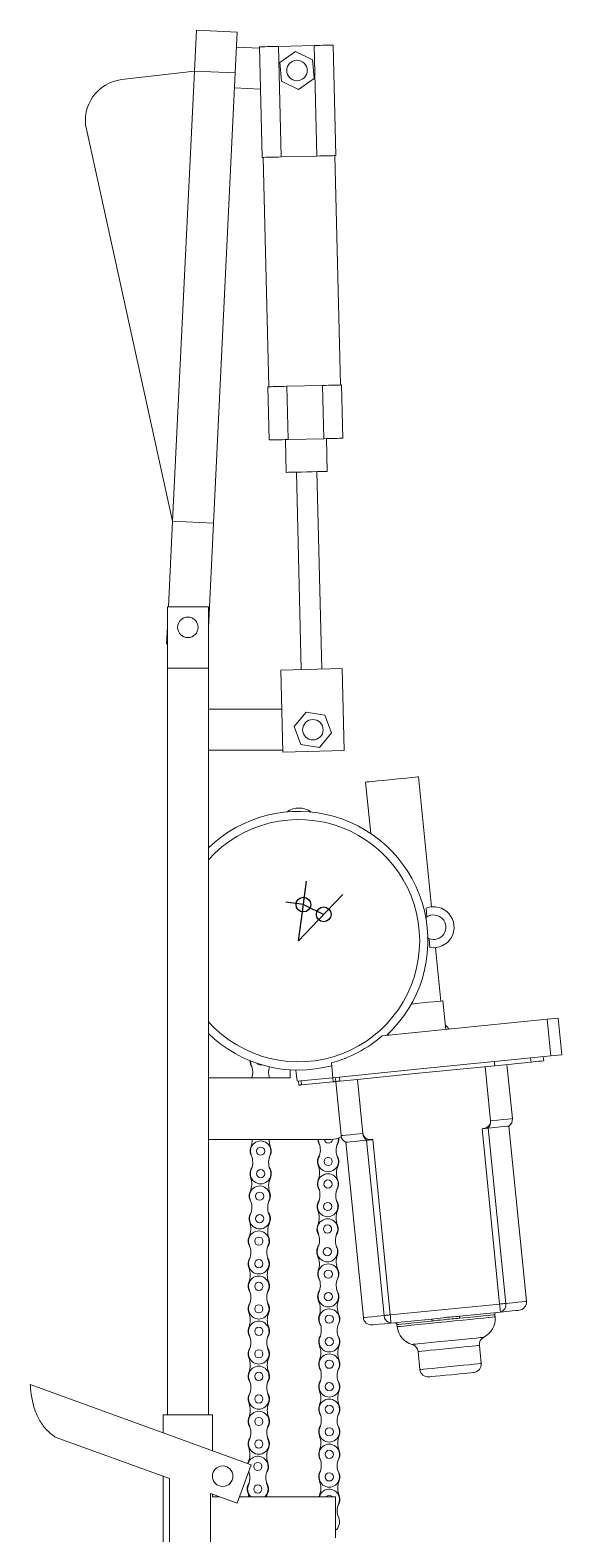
# Model space of a CAD drawing. Header units: millimetres. Extents: x 0 to 1189, y 0 to 841.
# Drawn here: x 867.1 to 893.1, y 466.2 to 539.7 of the extents above; entities that cross this region are included whole.
import ezdxf

# ---------------------------------------------------------------- set-up
doc = ezdxf.new("R2010")
doc.units = ezdxf.units.MM
doc.linetypes.add('CENTERX2', pattern=[20.32, 12.7, -2.54, 2.54, -2.54])

msp = doc.modelspace()

# ---------------------------------------------------------------- linework, layer by layer
at = {"color": 7, "linetype": 'Continuous', "lineweight": 15}
for p, q in [((875.216, 539.66), (875.119, 537.662)), ((877.214, 539.563), (875.216, 539.66)), ((877.214, 539.563), (877.117, 537.565)), ((880.969, 538.908), (879.226, 538.866)), ((879.356, 533.467), (879.226, 538.866)), ((881.099, 533.509), (880.969, 538.908)), ((882.027, 533.532), (881.897, 538.93)), ((878.3, 538.777), (877.178, 538.831)), ((878.428, 533.445), (878.298, 538.843)), ((880.05, 538.608), (879.291, 538.081)), ((880.885, 538.213), (880.05, 538.608)), ((880.962, 537.293), (880.885, 538.213)), ((871.565, 537.243), (875.119, 537.662)), ((874.051, 515.688), (875.119, 537.662)), ((877.117, 537.565), (875.119, 537.662)), ((876.049, 515.591), (877.117, 537.565)), ((879.291, 538.081), (879.367, 537.161)), ((878.348, 536.772), (877.081, 536.834)), ((879.367, 537.161), (880.203, 536.766)), ((880.203, 536.766), (880.962, 537.293)), ((874.051, 515.688), (869.847, 534.827)), ((878.478, 533.446), (878.748, 522.249)), ((881.099, 533.509), (879.356, 533.467)), ((882.247, 522.334), (881.977, 533.53)), ((878.761, 519.649), (878.698, 522.248)), ((881.369, 522.312), (879.626, 522.27)), ((879.689, 519.671), (879.626, 522.27)), ((881.432, 519.713), (881.369, 522.312)), ((882.36, 519.736), (882.297, 522.335)), ((879.561, 519.668), (879.599, 518.069)), ((881.432, 519.713), (879.689, 519.671)), ((881.599, 518.117), (881.56, 519.716)), ((880.099, 518.081), (880.332, 508.441)), ((881.331, 508.466), (881.099, 518.105)), ((873.848, 511.504), (874.051, 515.688)), ((876.049, 515.591), (874.051, 515.688)), ((875.8, 510.48), (876.049, 515.591)), ((875.8, 511.504), (873.8, 511.504)), ((873.8, 508.504), (873.8, 511.504)), ((875.8, 508.504), (875.8, 511.504)), ((873.76, 509.695), (873.8, 510.528)), ((873.8, 509.693), (873.76, 509.695)), ((875.8, 508.504), (873.8, 508.504)), ((873.8, 508.504), (873.8, 472.064)), ((875.8, 508.504), (875.8, 472.064)), ((879.332, 508.417), (882.331, 508.49)), ((879.428, 504.418), (879.332, 508.417)), ((882.428, 504.491), (882.331, 508.49)), ((875.8, 506.504), (879.378, 506.504)), ((880.58, 506.369), (879.992, 505.657)), ((881.491, 506.216), (880.58, 506.369)), ((881.814, 505.351), (881.491, 506.216)), ((879.992, 505.657), (880.315, 504.791)), ((881.226, 504.639), (881.814, 505.351)), ((875.8, 504.504), (879.426, 504.504)), ((879.428, 504.418), (882.428, 504.491)), ((880.315, 504.791), (881.226, 504.639)), ((883.473, 502.948), (883.723, 500.445)), ((886.693, 496.857), (886.061, 503.206)), ((886.392, 496.308), (886.465, 496.365)), ((886.423, 496.791), (886.465, 496.365)), ((886.571, 495.304), (886.614, 494.878)), ((887.151, 492.26), (886.891, 494.866)), ((887.389, 490.877), (887.25, 492.27)), ((884.283, 490.567), (892.337, 491.37)), ((892.337, 491.37), (892.877, 491.423)), ((892.337, 491.37), (892.515, 489.578)), ((892.877, 491.423), (893.056, 489.632)), ((884.596, 490.672), (884.603, 490.599)), ((878.354, 489.134), (878.423, 489.146)), ((878.79, 489.05), (878.776, 489.03)), ((881.807, 489.239), (881.878, 488.519)), ((889.777, 489.105), (885.896, 488.718)), ((889.757, 489.304), (885.976, 488.927)), ((889.572, 486.418), (889.309, 489.058)), ((889.757, 489.304), (889.777, 489.105)), ((889.758, 489.304), (889.757, 489.304)), ((889.758, 489.304), (892.515, 489.578)), ((891.548, 489.281), (889.777, 489.105)), ((890.637, 486.524), (890.374, 489.164)), ((891.528, 489.48), (891.548, 489.281)), ((892.165, 489.343), (892.145, 489.542)), ((892.515, 489.578), (893.056, 489.632)), ((879.8, 488.504), (875.8, 488.504)), ((877.91, 488.504), (877.935, 488.541)), ((878.774, 488.541), (878.799, 488.504)), ((879.8, 488.903), (879.8, 488.504)), ((880.072, 488.892), (880.127, 488.345)), ((880.127, 488.345), (881.878, 488.519)), ((880.224, 488.153), (880.204, 488.352)), ((880.322, 488.364), (880.342, 488.165)), ((880.342, 488.165), (881.897, 488.32)), ((881.897, 488.32), (881.877, 488.519)), ((881.878, 488.519), (885.976, 488.927)), ((882.015, 488.332), (881.995, 488.531)), ((882.015, 488.332), (882.278, 485.691)), ((882.194, 488.551), (882.214, 488.352)), ((883.079, 488.438), (882.214, 488.352)), ((885.896, 488.718), (883.079, 488.438)), ((883.342, 485.797), (883.079, 488.438)), ((890.014, 477.471), (889.162, 486.029)), ((889.458, 486.058), (890.311, 477.501)), ((891.324, 477.602), (890.472, 486.159)), ((881.8, 485.504), (875.8, 485.504)), ((882.511, 485.366), (883.364, 476.809)), ((884.377, 476.91), (883.525, 485.467)), ((883.822, 485.497), (884.674, 476.939)), ((884.674, 476.939), (890.014, 477.471)), ((886.687, 476.738), (884.714, 476.541)), ((885.005, 476.47), (885.016, 476.365)), ((890.054, 477.073), (888.08, 476.876)), ((889.792, 476.841), (889.782, 476.945)), ((886.041, 475.153), (886.129, 474.27)), ((889.114, 474.568), (889.026, 475.45)), ((877.889, 469.623), (867.1, 473.549)), ((873.6, 472.064), (873.6, 471.184)), ((876, 472.064), (873.6, 472.064)), ((876, 472.064), (876, 470.31)), ((868.332, 470.973), (873.9, 468.946)), ((877.889, 469.623), (877.205, 467.743)), ((877.718, 469.685), (877.742, 469.751)), ((877.794, 469.233), (877.764, 469.28)), ((873.6, 469.055), (873.6, 462.064)), ((873.9, 468.946), (873.9, 463.946)), ((875.9, 468.218), (877.205, 467.743)), ((875.9, 463.946), (875.9, 468.218)), ((876, 468.182), (876, 468.064)), ((876, 468.064), (876.324, 468.064)), ((877.322, 468.064), (882, 468.064)), ((881.218, 468.125), (881.198, 468.064)), ((882, 466.064), (882, 468.064))]:
    msp.add_line(p, q, dxfattribs=at)
at = {"color": 7, "linetype": 'CENTERX2'}
for p, q in [((880.391, 496.613), (880.595, 498.114)), ((880.44, 496.97), (879.587, 497.086)), ((881.183, 496.232), (882.36, 497.463)), ((880.2, 495.205), (880.391, 496.613)), ((880.44, 496.97), (881.432, 496.492)), ((880.2, 495.205), (881.183, 496.232))]:
    msp.add_line(p, q, dxfattribs=at)
at = {"color": 7, "linetype": 'Continuous', "lineweight": 15, "flags": 128}
for points in [[(879.226, 538.866), (879.079, 538.862), (878.939, 538.859), (878.807, 538.855), (878.684, 538.852), (878.57, 538.85), (878.468, 538.847), (878.377, 538.845), (878.298, 538.843)], [(881.897, 538.93), (881.818, 538.928), (881.727, 538.926), (881.624, 538.923), (881.511, 538.921), (881.388, 538.918), (881.256, 538.915), (881.116, 538.911), (880.969, 538.908)], [(879.356, 533.467), (879.209, 533.464), (879.069, 533.46), (878.937, 533.457), (878.814, 533.454), (878.701, 533.451), (878.598, 533.449), (878.507, 533.447), (878.428, 533.445)], [(882.027, 533.532), (881.948, 533.53), (881.857, 533.527), (881.755, 533.525), (881.641, 533.522), (881.518, 533.519), (881.386, 533.516), (881.246, 533.513), (881.099, 533.509)], [(879.626, 522.27), (879.479, 522.267), (879.339, 522.263), (879.207, 522.26), (879.084, 522.257), (878.971, 522.255), (878.868, 522.252), (878.777, 522.25), (878.698, 522.248)], [(882.297, 522.335), (882.218, 522.333), (882.127, 522.331), (882.025, 522.328), (881.912, 522.326), (881.789, 522.323), (881.657, 522.319), (881.516, 522.316), (881.369, 522.312)], [(879.689, 519.671), (879.542, 519.668), (879.402, 519.664), (879.27, 519.661), (879.147, 519.658), (879.034, 519.655), (878.931, 519.653), (878.84, 519.651), (878.761, 519.649)], [(882.36, 519.736), (882.281, 519.734), (882.19, 519.731), (882.087, 519.729), (881.974, 519.726), (881.851, 519.723), (881.719, 519.72), (881.579, 519.717), (881.432, 519.713)], [(880.599, 518.093), (880.329, 518.086), (880.08, 518.08), (879.868, 518.075), (879.711, 518.071), (879.62, 518.069), (879.599, 518.069)], [(881.599, 518.117), (881.578, 518.116), (881.487, 518.114), (881.33, 518.11), (881.118, 518.105), (880.869, 518.099), (880.599, 518.093)], [(883.473, 502.948), (883.476, 502.948), (883.528, 502.954), (883.647, 502.965), (883.826, 502.983), (884.056, 503.006), (884.325, 503.033), (884.617, 503.062), (884.917, 503.092), (885.21, 503.121), (885.478, 503.148), (885.708, 503.171), (885.887, 503.189), (886.006, 503.2), (886.059, 503.206), (886.061, 503.206)], [(885.707, 492.116), (885.939, 492.139), (886.25, 492.17), (886.54, 492.199), (886.796, 492.225), (887.004, 492.245), (887.152, 492.26), (887.235, 492.268), (887.25, 492.27)], [(877.894, 489.138), (877.854, 489.33), (877.855, 489.343)], [(892.165, 489.343), (892.144, 489.341), (892.064, 489.333), (891.931, 489.319), (891.754, 489.302), (891.548, 489.281)], [(882.015, 488.332), (882.013, 488.331), (882.007, 488.331), (881.997, 488.33), (881.983, 488.328), (881.966, 488.327), (881.945, 488.325), (881.922, 488.322), (881.897, 488.32)], [(882.214, 488.352), (882.175, 488.348), (882.138, 488.344), (882.103, 488.341), (882.073, 488.338), (882.049, 488.335), (882.03, 488.333), (882.019, 488.332), (882.015, 488.332)], [(880.342, 488.165), (880.317, 488.163), (880.294, 488.16), (880.273, 488.158), (880.256, 488.156), (880.242, 488.155), (880.232, 488.154), (880.226, 488.154), (880.224, 488.153)], [(889.162, 486.029), (889.203, 486.033), (889.245, 486.037), (889.285, 486.041), (889.324, 486.045), (889.361, 486.049), (889.396, 486.052), (889.429, 486.055), (889.458, 486.058)], [(889.458, 486.058), (889.783, 486.091), (890.05, 486.117), (890.255, 486.138), (890.393, 486.151), (890.463, 486.158), (890.472, 486.159)], [(881.139, 485.504), (881.177, 485.331), (881.236, 485.225)], [(881.159, 485.504), (881.159, 485.501), (881.211, 485.305)], [(882.102, 485.297), (882.157, 485.492), (882.157, 485.57)], [(882.511, 485.366), (882.52, 485.367), (882.59, 485.374), (882.728, 485.388), (882.933, 485.408), (883.2, 485.435), (883.525, 485.467)], [(883.525, 485.467), (883.554, 485.47), (883.587, 485.473), (883.622, 485.477), (883.659, 485.481), (883.698, 485.484), (883.738, 485.489), (883.78, 485.493), (883.822, 485.497)], [(890.311, 477.501), (890.281, 477.498), (890.249, 477.494), (890.214, 477.491), (890.177, 477.487), (890.138, 477.483), (890.097, 477.479), (890.056, 477.475), (890.014, 477.471)], [(890.054, 477.073), (890.053, 477.081), (890.051, 477.103), (890.047, 477.14), (890.042, 477.19), (890.036, 477.25), (890.029, 477.319), (890.022, 477.393), (890.014, 477.471)], [(884.714, 476.541), (884.395, 476.509), (884.139, 476.484), (883.953, 476.465), (883.839, 476.454), (883.801, 476.45)], [(884.674, 476.939), (884.632, 476.935), (884.591, 476.931), (884.55, 476.927), (884.511, 476.923), (884.474, 476.919), (884.439, 476.916), (884.407, 476.913), (884.377, 476.91)], [(884.674, 476.939), (884.682, 476.861), (884.689, 476.787), (884.696, 476.718), (884.702, 476.658), (884.707, 476.608), (884.711, 476.571), (884.713, 476.549), (884.714, 476.541)], [(886.687, 476.738), (886.693, 476.736), (886.698, 476.731), (886.704, 476.722), (886.71, 476.71), (886.715, 476.696), (886.719, 476.679), (886.722, 476.66), (886.725, 476.641)], [(888.062, 476.774), (888.061, 476.794), (888.061, 476.812), (888.061, 476.83), (888.063, 476.845), (888.066, 476.858), (888.07, 476.868), (888.075, 476.874), (888.08, 476.876)], [(890.966, 477.164), (890.928, 477.16), (890.814, 477.149), (890.628, 477.13), (890.373, 477.105), (890.054, 477.073)], [(887.661, 474.021), (887.378, 473.993), (887.114, 473.966), (886.887, 473.944), (886.713, 473.926), (886.604, 473.916), (886.567, 473.912)], [(888.756, 474.13), (888.718, 474.126), (888.609, 474.115), (888.435, 474.098), (888.208, 474.075), (887.944, 474.049), (887.661, 474.021)], [(878.69, 468.222), (878.656, 468.137), (878.634, 468.064)]]:
    msp.add_lwpolyline(points, dxfattribs=at)
at = {"color": 8, "linetype": 'Continuous', "lineweight": 15, "flags": 128}
for points in [[(889.572, 486.418), (889.914, 486.452), (890.194, 486.48), (890.409, 486.501), (890.554, 486.515), (890.627, 486.523), (890.637, 486.524)], [(882.278, 485.691), (882.287, 485.692), (882.36, 485.699), (882.506, 485.714), (882.721, 485.735), (883.001, 485.763), (883.342, 485.797)], [(890.311, 477.501), (890.636, 477.533), (890.903, 477.56), (891.107, 477.58), (891.246, 477.594), (891.316, 477.601), (891.324, 477.602)], [(883.364, 476.809), (883.372, 476.809), (883.442, 476.816), (883.581, 476.83), (883.785, 476.851), (884.052, 476.877), (884.377, 476.91)], [(886.725, 476.641), (886.343, 476.603), (885.992, 476.568), (885.683, 476.537), (885.423, 476.511), (885.222, 476.491), (885.084, 476.478), (885.014, 476.471), (885.005, 476.47)], [(885.016, 476.365), (885.052, 476.369), (885.16, 476.38), (885.336, 476.397), (885.574, 476.421), (885.869, 476.45), (886.21, 476.484), (886.587, 476.522), (886.989, 476.562), (887.404, 476.603)], [(887.404, 476.603), (887.819, 476.644), (888.221, 476.684), (888.598, 476.722), (888.939, 476.756), (889.233, 476.785), (889.472, 476.809), (889.648, 476.827), (889.756, 476.837), (889.792, 476.841)], [(889.782, 476.945), (889.773, 476.945), (889.703, 476.938), (889.565, 476.924), (889.364, 476.904), (889.104, 476.878), (888.795, 476.847), (888.444, 476.812), (888.062, 476.774)], [(885.748, 475.499), (885.75, 475.5), (885.804, 475.505), (885.927, 475.517), (886.114, 475.536), (886.358, 475.56), (886.648, 475.589), (886.973, 475.621), (887.32, 475.656), (887.673, 475.691), (888.02, 475.726), (888.345, 475.758), (888.635, 475.787), (888.879, 475.811), (889.066, 475.83), (889.189, 475.842), (889.243, 475.848), (889.245, 475.848)], [(887.534, 475.302), (887.213, 475.27), (886.907, 475.239), (886.63, 475.212), (886.396, 475.188), (886.215, 475.17), (886.095, 475.159), (886.043, 475.153), (886.041, 475.153)], [(889.026, 475.45), (889.024, 475.45), (888.972, 475.445), (888.852, 475.433), (888.671, 475.415), (888.437, 475.392), (888.16, 475.364), (887.854, 475.334), (887.534, 475.302)], [(886.129, 474.27), (886.131, 474.27), (886.183, 474.276), (886.303, 474.288), (886.484, 474.306), (886.718, 474.329), (886.995, 474.356), (887.301, 474.387), (887.621, 474.419)], [(887.621, 474.419), (887.942, 474.451), (888.248, 474.481), (888.525, 474.509), (888.759, 474.532), (888.94, 474.55), (889.06, 474.562), (889.112, 474.567), (889.114, 474.568)]]:
    msp.add_lwpolyline(points, dxfattribs=at)
at = {"color": 7, "linetype": 'Continuous', "lineweight": 15}
for centre, radius in [((880.126, 537.687), 0.5), ((874.8, 510.504), 0.5), ((880.903, 505.504), 0.5), ((878.354, 484.934), 0.2), ((881.648, 484.428), 0.2), ((878.354, 483.834), 0.2), ((881.638, 483.328), 0.2), ((878.308, 482.735), 0.2), ((881.628, 482.229), 0.2), ((878.308, 481.635), 0.2), ((881.618, 481.129), 0.2), ((878.262, 480.536), 0.2), ((881.608, 480.029), 0.2), ((878.262, 479.436), 0.2), ((881.654, 478.93), 0.2), ((878.262, 478.336), 0.2), ((881.654, 477.83), 0.2), ((878.262, 477.236), 0.2), ((881.701, 476.731), 0.2), ((878.262, 476.136), 0.2), ((881.701, 475.631), 0.2), ((878.262, 475.036), 0.2), ((881.701, 474.531), 0.2), ((878.262, 473.936), 0.2), ((881.701, 473.431), 0.2), ((878.262, 472.836), 0.2), ((881.701, 472.331), 0.2), ((878.262, 471.736), 0.2), ((881.701, 471.231), 0.2), ((878.262, 470.636), 0.2), ((881.701, 470.131), 0.2), ((876.5, 469.064), 0.5), ((878.216, 469.537), 0.2), ((881.701, 469.031), 0.2), ((878.216, 468.437), 0.2)]:
    msp.add_circle(centre, radius, dxfattribs=at)
at = {"color": 7, "linetype": 'Continuous'}
for centre in [(880.44, 496.97), (881.432, 496.492)]:
    msp.add_circle(centre, 0.36, dxfattribs=at)
at = {"color": 7, "linetype": 'Continuous', "lineweight": 15}
for centre, radius, start, end in [((871.8, 535.256), 2, 96.73779, 192.3895), ((880.2, 495.205), 6.314, 313.03989, 134.17414), ((880.226, 500.684), 1, 53.53825, 125.91267), ((886.792, 495.862), 1, 259.70795, 111.66799), ((886.792, 495.862), 0.6, 248.37589, 123.00005), ((880.2, 495.205), 6.314, 225.82586, 284.86698), ((880.2, 495.205), 6.179, 285.06997, 311.36199), ((885.91, 489.58), 2.098, 38.73522, 45.98508), ((878.354, 489.334), 0.52, 178.14543, 215.7494), ((877.054, 488.781), 0.913, 342.33501, 23.01888), ((878.354, 489.334), 0.2, 214.97964, 270), ((879.655, 488.781), 0.913, 162.75398, 197.66499), ((883.079, 488.438), 0.000241, 252.01267, 295.61548), ((889.138, 486.358), 0.438, 316.92928, 7.88038), ((890.239, 486.484), 0.4, 305.68797, 5.68797), ((878.354, 484.934), 0.5, 336.98112, 203.01888), ((876.991, 485.484), 0.95, 338.02823, 1.21768), ((879.718, 485.484), 0.95, 178.78232, 201.97177), ((880.353, 484.993), 0.913, 336.46103, 20.00474), ((881.658, 485.528), 0.2, 187.02851, 353.43841), ((881.8, 486.504), 1, 270, 299.24052), ((882.954, 484.969), 0.913, 158.95509, 202.49879), ((881.658, 485.528), 0.52, 323.28103, 5.39144), ((882.676, 485.731), 0.4, 185.68797, 245.68797), ((883.78, 485.824), 0.438, 183.49452, 234.44811), ((878.354, 484.934), 0.52, 158.02823, 215.7494), ((877.054, 484.381), 0.913, 339.47517, 23.01888), ((879.655, 484.381), 0.913, 156.98112, 200.52483), ((878.354, 484.934), 0.52, 324.2506, 21.97177), ((881.648, 484.428), 0.52, 143.73051, 201.45168), ((881.648, 484.428), 0.5, 156.46103, 22.49879), ((881.648, 484.428), 0.52, 337.50815, 35.22931), ((878.354, 483.834), 0.52, 143.80112, 199.56885), ((878.354, 483.834), 0.5, 152.98478, 27.01522), ((878.354, 483.834), 0.52, 335.62531, 36.19888), ((881.638, 483.328), 0.5, 332.4647, 206.49513), ((880.28, 483.891), 0.95, 337.50815, 21.45168), ((883.006, 483.866), 0.95, 157.50815, 201.45168), ((878.308, 482.735), 0.5, 336.98112, 203.01888), ((876.969, 483.341), 0.95, 335.62531, 19.56885), ((879.693, 483.227), 0.95, 155.62531, 199.56885), ((881.638, 483.328), 0.52, 157.50815, 215.67879), ((880.333, 482.793), 0.913, 336.46103, 20.00474), ((882.934, 482.769), 0.913, 158.95509, 202.49879), ((881.638, 483.328), 0.52, 323.28103, 21.45168), ((878.308, 482.735), 0.52, 155.62531, 215.7494), ((877.008, 482.182), 0.913, 339.47517, 23.01888), ((879.609, 482.182), 0.913, 156.98112, 200.52483), ((878.308, 482.735), 0.52, 324.2506, 19.56885), ((881.628, 482.229), 0.52, 143.73051, 201.45168), ((881.628, 482.229), 0.5, 156.46103, 22.49879), ((881.628, 482.229), 0.52, 337.50815, 35.22931), ((878.308, 481.635), 0.52, 143.80112, 199.56885), ((878.308, 481.635), 0.5, 152.98478, 27.01522), ((878.308, 481.635), 0.52, 335.62531, 36.19888), ((881.618, 481.129), 0.5, 332.4647, 206.49513), ((880.26, 481.691), 0.95, 337.50815, 21.45168), ((882.987, 481.666), 0.95, 157.50815, 201.45168), ((878.262, 480.536), 0.5, 336.98112, 203.01888), ((876.923, 481.142), 0.95, 335.62531, 19.56885), ((879.647, 481.028), 0.95, 155.62531, 199.56885), ((881.618, 481.129), 0.52, 157.50815, 215.67879), ((880.313, 480.593), 0.913, 336.46103, 20.00474), ((882.914, 480.569), 0.913, 158.95509, 202.49879), ((881.618, 481.129), 0.52, 323.28103, 21.45168), ((878.262, 480.536), 0.52, 155.62531, 215.7494), ((876.961, 479.983), 0.913, 339.47517, 23.01888), ((879.563, 479.983), 0.913, 156.98112, 200.52483), ((878.262, 480.536), 0.52, 324.2506, 19.56885), ((881.608, 480.029), 0.52, 143.73051, 204.37469), ((881.608, 480.029), 0.5, 156.46103, 22.49879), ((881.608, 480.029), 0.52, 340.43115, 35.22931), ((878.262, 479.436), 0.52, 143.80112, 201.97177), ((878.262, 479.436), 0.5, 152.98478, 27.01522), ((878.262, 479.436), 0.52, 338.02823, 36.19888), ((880.269, 479.422), 0.95, 340.43115, 24.37469), ((881.654, 478.93), 0.5, 332.98478, 207.01522), ((882.993, 479.536), 0.95, 160.43115, 204.37469), ((878.262, 478.336), 0.5, 336.98112, 203.01888), ((876.899, 478.886), 0.95, 338.02823, 21.97177), ((879.625, 478.886), 0.95, 158.02823, 201.97177), ((881.654, 478.93), 0.52, 160.43115, 216.19888), ((880.354, 478.382), 0.913, 336.98112, 20.52483), ((882.955, 478.382), 0.913, 159.47517, 203.01888), ((881.654, 478.93), 0.52, 323.80112, 24.37469), ((878.262, 478.336), 0.52, 158.02823, 215.7494), ((876.961, 477.783), 0.913, 339.47517, 23.01888), ((879.563, 477.783), 0.913, 156.98112, 200.52483), ((878.262, 478.336), 0.52, 324.2506, 21.97177), ((881.654, 477.83), 0.52, 144.2506, 204.37469), ((881.654, 477.83), 0.5, 156.98112, 23.01888), ((881.654, 477.83), 0.52, 340.43115, 35.7494), ((878.262, 477.236), 0.52, 143.80112, 201.97177), ((878.262, 477.236), 0.5, 152.98478, 27.01522), ((878.262, 477.236), 0.52, 338.02823, 36.19888), ((880.315, 477.223), 0.95, 340.43115, 24.37469), ((881.701, 476.731), 0.5, 332.98478, 207.01522), ((883.04, 477.337), 0.95, 160.43115, 204.37469), ((889.959, 477.421), 0.361, 285.20939, 12.76812), ((890.926, 477.562), 0.4, 275.68797, 5.68797), ((878.262, 476.136), 0.5, 336.98112, 203.01888), ((876.899, 476.686), 0.95, 338.02823, 21.97177), ((879.625, 476.686), 0.95, 158.02823, 201.97177), ((881.701, 476.731), 0.52, 160.43115, 216.19888), ((880.4, 476.183), 0.913, 336.98112, 20.52483), ((883.001, 476.183), 0.913, 159.47517, 203.01888), ((881.701, 476.731), 0.52, 323.80112, 24.37469), ((883.762, 476.848), 0.4, 185.68797, 275.68797), ((884.738, 476.901), 0.361, 178.60596, 266.16843), ((884.906, 476.46), 0.1, 5.68797, 95.68797), ((888.797, 476.742), 1, 296.6128, 5.68797), ((889.881, 476.955), 0.1, 95.68797, 185.68797), ((878.262, 476.136), 0.52, 158.02823, 215.7494), ((876.961, 475.583), 0.913, 339.47517, 23.01888), ((879.563, 475.583), 0.913, 156.98112, 200.52483), ((878.262, 476.136), 0.52, 324.2506, 21.97177), ((881.701, 475.631), 0.52, 144.2506, 201.97177), ((881.701, 475.631), 0.5, 156.98112, 23.01888), ((881.701, 475.631), 0.52, 338.02823, 35.7494), ((886.011, 476.464), 1, 185.68797, 254.76313), ((889.424, 475.49), 0.4, 116.6128, 185.68797), ((878.262, 475.036), 0.52, 143.80112, 201.97177), ((878.262, 475.036), 0.5, 152.98478, 27.01522), ((878.262, 475.036), 0.52, 338.02823, 36.19888), ((881.701, 474.531), 0.5, 332.98478, 207.01522), ((880.337, 475.081), 0.95, 338.02823, 21.97177), ((883.064, 475.081), 0.95, 158.02823, 201.97177), ((885.643, 475.113), 0.4, 5.68797, 74.76313), ((878.262, 473.936), 0.5, 336.98112, 203.01888), ((876.899, 474.486), 0.95, 338.02823, 21.97177), ((879.625, 474.486), 0.95, 158.02823, 201.97177), ((881.701, 474.531), 0.52, 158.02823, 216.19888), ((880.4, 473.983), 0.913, 336.98112, 20.52483), ((883.001, 473.983), 0.913, 159.47517, 203.01888), ((881.701, 474.531), 0.52, 323.80112, 21.97177), ((886.527, 474.31), 0.4, 185.68797, 275.68797), ((888.716, 474.528), 0.4, 275.68797, 5.68797), ((878.262, 473.936), 0.52, 158.02823, 215.7494), ((876.961, 473.383), 0.913, 339.47517, 23.01888), ((879.563, 473.383), 0.913, 156.98112, 200.52483), ((878.262, 473.936), 0.52, 324.2506, 21.97177), ((881.701, 473.431), 0.52, 144.2506, 201.97177), ((881.701, 473.431), 0.5, 156.98112, 23.01888), ((881.701, 473.431), 0.52, 338.02823, 35.7494), ((878.262, 472.836), 0.52, 143.80112, 201.97177), ((878.262, 472.836), 0.5, 152.98478, 27.01522), ((878.262, 472.836), 0.52, 338.02823, 36.19888), ((881.701, 472.331), 0.5, 332.98478, 207.01522), ((880.337, 472.881), 0.95, 338.02823, 21.97177), ((883.064, 472.881), 0.95, 158.02823, 201.97177), ((878.262, 471.736), 0.5, 336.98112, 203.01888), ((876.899, 472.286), 0.95, 338.02823, 21.97177), ((879.625, 472.286), 0.95, 158.02823, 201.97177), ((881.701, 472.331), 0.52, 158.02823, 216.19888), ((880.4, 471.783), 0.913, 336.98112, 20.52483), ((883.001, 471.783), 0.913, 159.47517, 203.01888), ((881.701, 472.331), 0.52, 323.80112, 21.97177), ((878.262, 471.736), 0.52, 158.02823, 215.7494), ((876.961, 471.183), 0.913, 339.47517, 23.01888), ((879.563, 471.183), 0.913, 156.98112, 200.52483), ((878.262, 471.736), 0.52, 324.2506, 21.97177), ((881.701, 471.231), 0.52, 144.2506, 201.97177), ((881.701, 471.231), 0.5, 156.98112, 23.01888), ((881.701, 471.231), 0.52, 338.02823, 35.7494), ((878.262, 470.636), 0.52, 143.80112, 199.56885), ((878.262, 470.636), 0.5, 152.98478, 27.01522), ((878.262, 470.636), 0.52, 335.62531, 36.19888), ((881.701, 470.131), 0.5, 332.98478, 207.01522), ((880.337, 470.681), 0.95, 338.02823, 21.97177), ((883.064, 470.681), 0.95, 158.02823, 201.97177), ((878.216, 469.537), 0.5, 336.98112, 163.57777), ((876.877, 470.143), 0.95, 335.62531, 19.56885), ((879.601, 470.029), 0.95, 155.62531, 199.56885), ((881.701, 470.131), 0.52, 158.02823, 216.19888), ((880.4, 469.583), 0.913, 336.98112, 20.52483), ((883.001, 469.583), 0.913, 159.47517, 203.01888), ((881.701, 470.131), 0.52, 323.80112, 21.97177), ((876.915, 468.984), 0.913, 339.47517, 20.31413), ((879.517, 468.984), 0.913, 156.98112, 200.52483), ((878.216, 469.537), 0.52, 324.2506, 19.56885), ((881.701, 469.031), 0.52, 144.2506, 201.97177), ((881.701, 469.031), 0.5, 156.98112, 23.01888), ((881.701, 469.031), 0.52, 338.02823, 35.7494), ((878.216, 468.437), 0.52, 143.80112, 199.56885), ((878.216, 468.437), 0.5, 152.98478, 228.21241), ((878.216, 468.437), 0.5, 311.78759, 27.01522), ((878.216, 468.437), 0.52, 335.62531, 36.19888), ((880.337, 468.481), 0.95, 338.02823, 21.97177), ((881.701, 467.931), 0.5, 332.98478, 164.54158), ((883.064, 468.481), 0.95, 158.02823, 201.97177), ((876.831, 467.944), 0.95, 7.22943, 19.56885), ((881.701, 467.931), 0.2, 90, 138.21423), ((881.701, 467.931), 0.2, 41.78577, 90), ((883.001, 467.383), 0.913, 159.47517, 203.01888), ((881.701, 467.931), 0.52, 323.80112, 21.97177), ((881.701, 466.831), 0.5, 306.79907, 23.01888)]:
    msp.add_arc(centre, radius, start, end, dxfattribs=at)
at = {"color": 8, "linetype": 'Continuous', "lineweight": 15}
msp.add_arc((880.2, 495.205), 5.914, 221.92917, 138.07083, dxfattribs=at)
at = {"color": 7, "linetype": 'Continuous', "lineweight": 15}
for points, knots in [([(886.571, 495.304), (886.566, 495.306), (886.536, 495.318), (886.504, 495.34), (886.477, 495.357)], [0, 0, 0, 0, 0.184542, 1, 1, 1, 1]), ([(889.162, 486.029), (889.229, 486.039), (889.34, 486.056), (889.471, 486.144), (889.548, 486.247), (889.576, 486.346), (889.573, 486.401), (889.572, 486.418)], [0, 0, 0, 0, 0.320825, 0.527294, 0.734737, 0.922529, 1, 1, 1, 1]), ([(883.342, 485.797), (883.349, 485.762), (883.364, 485.693), (883.429, 485.604), (883.52, 485.536), (883.655, 485.488), (883.758, 485.494), (883.822, 485.497)], [0, 0, 0, 0, 0.167968, 0.335595, 0.509751, 0.702449, 1, 1, 1, 1]), ([(886.687, 476.738), (886.876, 476.76), (887.338, 476.814), (887.805, 476.853), (888.08, 476.876)], [0, 0, 0, 0, 0.409743, 1, 1, 1, 1]), ([(888.062, 476.774), (887.934, 476.764), (887.674, 476.743), (887.218, 476.702), (886.906, 476.663), (886.725, 476.641)], [0, 0, 0, 0, 0.291096, 0.590473, 1, 1, 1, 1]), ([(867.1, 473.549), (867.134, 473.232), (867.196, 472.639), (867.483, 471.892), (867.865, 471.332), (868.178, 471.092), (868.332, 470.973)], [0, 0, 0, 0, 0.3224228, 0.6020333, 0.8032842, 1, 1, 1, 1])]:
    msp.add_open_spline(points, degree=3, knots=knots, dxfattribs=at)

doc.saveas('drawing.dxf')
